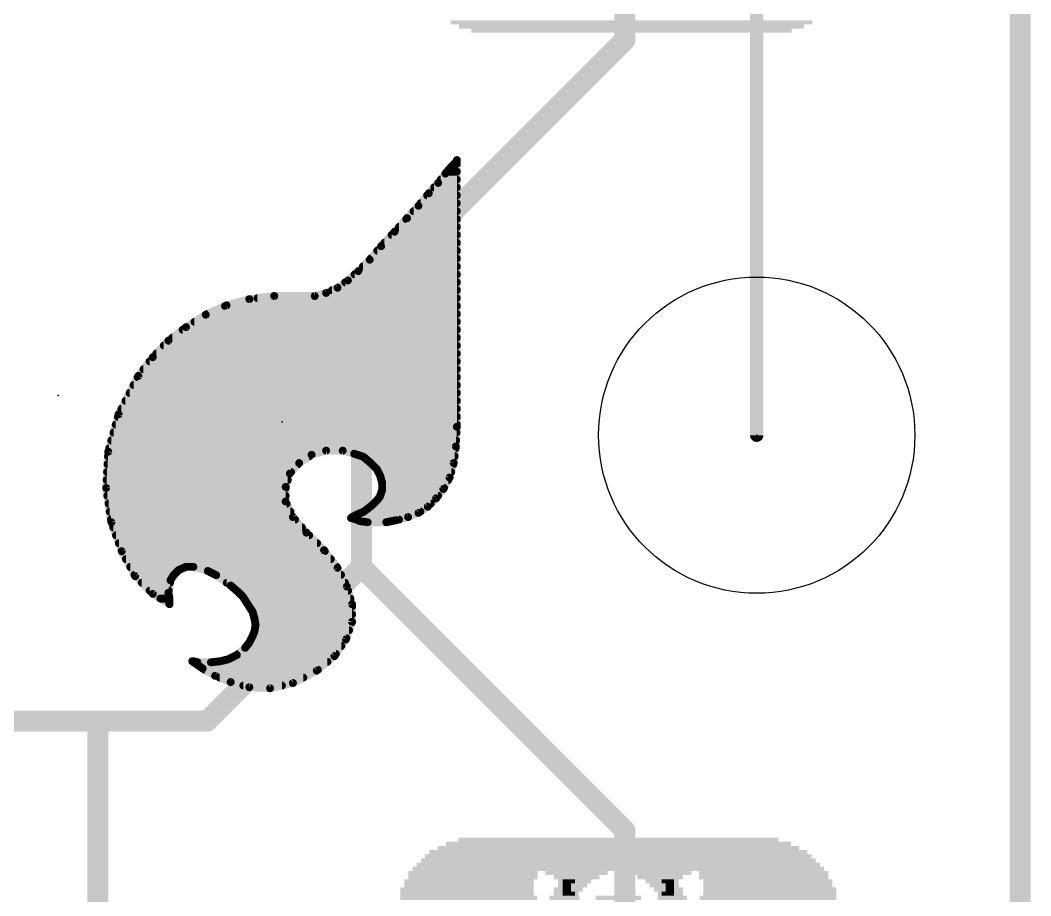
# Model space of a CAD drawing. Extents: x -23 to 93, y -71 to 33.
# Drawn here: x 28.46 to 38.2, y 8.26 to 16.7 of the extents above; entities that cross this region are included whole.
import ezdxf

# ---------------------------------------------------------------- set-up
doc = ezdxf.new("R2010")
doc.units = 0
for name, color, linetype in [('1', 12, 'CONTINUOUS'), ('16', 132, 'CONTINUOUS'), ('20', 53, 'CONTINUOUS'), ('21', 41, 'CONTINUOUS'), ('22', 40, 'CONTINUOUS'), ('23', 53, 'CONTINUOUS'), ('24', 53, 'CONTINUOUS'), ('47', 253, 'CONTINUOUS')]:
    doc.layers.add(name, color=color, linetype=linetype)

# ---------------------------------------------------------------- blocks, each defined once
blk = doc.blocks.new('RECT')
blk.add_solid([(-0.5, -0.5), (0.5, -0.5), (-0.5, 0.5), (0.5, 0.5)])

msp = doc.modelspace()

# ---------------------------------------------------------------- linework, layer by layer
at = {"layer": '1', "const_width": 0.2032}
for points in [[(38.1, 0), (38.1, 25.4)], [(34.29, 21.844), (34.29, 16.51)], [(34.29, 16.51), (31.75, 13.97)], [(31.75, 13.97), (31.75, 11.43)], [(30.265, 9.945), (31.75, 11.43)], [(31.75, 11.43), (34.29, 8.89)], [(27.94, 9.945), (29.21, 9.945)], [(29.21, 9.945), (30.265, 9.945)], [(29.21, 3.69), (29.21, 9.945)], [(34.29, 8.89), (34.29, 3.556)]]:
    msp.add_lwpolyline(points, dxfattribs=at)
at = {"layer": '1', "const_width": 0.1016}
for points in [[(34.2392, 16.51, 1), (34.3408, 16.51)], [(34.3259, 16.4741, 1), (34.2541, 16.5459)], [(31.8008, 13.97, 1), (31.6992, 13.97)], [(31.7141, 14.0059, 1), (31.7859, 13.9341)], [(31.7859, 11.4659, 1), (31.7141, 11.3941)], [(31.7859, 11.3941, 1), (31.7141, 11.4659)], [(31.6992, 11.43, 1), (31.8008, 11.43)], [(29.21, 9.9958, 1), (29.21, 9.8942)], [(29.2608, 9.945, 1), (29.1592, 9.945)], [(29.21, 9.8942, 1), (29.21, 9.9958)], [(30.265, 9.8942, 1), (30.265, 9.9958)], [(30.2291, 9.9809, 1), (30.3009, 9.9091)], [(34.3408, 8.89, 1), (34.2392, 8.89)], [(34.2541, 8.8541, 1), (34.3259, 8.9259)]]:
    msp.add_lwpolyline(points, format="xyb", dxfattribs=at)
at = {"layer": '16', "const_width": 0.2032}
msp.add_lwpolyline([(38.1, 0), (38.1, 25.4)], dxfattribs=at)
at = {"layer": '20', "const_width": 0.2032}
msp.add_lwpolyline([(38.1, 25.4), (38.1, 0)], dxfattribs=at)
at = {"layer": '20'}
msp.add_circle((35.56, 12.7), 1.524, dxfattribs=at)
at = {"layer": '21', "const_width": 0.0762}
for points in [[(32.67, 15.351), (32.66, 15.331)], [(32.67, 12.781), (32.67, 15.351)], [(32.62, 15.291), (32.56, 15.221)], [(32.66, 15.331), (32.62, 15.291)], [(32.6452, 15.3162), (32.67, 15.3162)], [(32.56, 15.221), (32.49, 15.131)], [(32.5155, 15.1638), (32.67, 15.1638)], [(32.5763, 15.24), (32.67, 15.24)], [(32.49, 15.131), (32.4, 15.031)], [(32.4509, 15.0876), (32.67, 15.0876)], [(32.4, 15.031), (32.3, 14.911)], [(32.3837, 15.0114), (32.67, 15.0114)], [(32.3, 14.911), (32.19, 14.791)], [(32.3202, 14.9352), (32.67, 14.9352)], [(32.19, 14.791), (32.07, 14.661)], [(32.1824, 14.7828), (32.67, 14.7828)], [(32.2523, 14.859), (32.67, 14.859)], [(32.1121, 14.7066), (32.67, 14.7066)], [(32.07, 14.661), (31.94, 14.521)], [(32.0416, 14.6304), (32.67, 14.6304)], [(31.94, 14.521), (31.83, 14.391)], [(31.9036, 14.478), (32.67, 14.478)], [(31.9708, 14.5542), (32.67, 14.5542)], [(31.83, 14.391), (31.72, 14.281)], [(31.8391, 14.4018), (32.67, 14.4018)], [(31.72, 14.281), (31.62, 14.191)], [(31.7646, 14.3256), (32.67, 14.3256)], [(31.62, 14.191), (31.52, 14.121)], [(31.6849, 14.2494), (32.67, 14.2494)], [(31.52, 14.121), (31.41, 14.071)], [(31.4672, 14.097), (32.67, 14.097)], [(31.5946, 14.1732), (32.67, 14.1732)], [(30.67, 14.011), (30.45, 13.951)], [(30.91, 14.041), (30.67, 14.011)], [(30.7484, 14.0208), (32.67, 14.0208)], [(31.3, 14.041), (30.91, 14.041)], [(31.41, 14.071), (31.3, 14.041)], [(30.45, 13.951), (30.25, 13.861)], [(30.4358, 13.9446), (32.67, 13.9446)], [(30.25, 13.861), (30.06, 13.741)], [(30.2664, 13.8684), (32.67, 13.8684)], [(30.06, 13.741), (29.89, 13.611)], [(30.0273, 13.716), (32.67, 13.716)], [(30.1411, 13.7922), (32.67, 13.7922)], [(29.89, 13.611), (29.74, 13.451)], [(29.9277, 13.6398), (32.67, 13.6398)], [(29.8456, 13.5636), (32.67, 13.5636)], [(29.74, 13.451), (29.6, 13.271)], [(29.709, 13.4112), (32.67, 13.4112)], [(29.7741, 13.4874), (32.67, 13.4874)], [(29.6498, 13.335), (32.67, 13.335)], [(29.6, 13.271), (29.41, 12.901)], [(29.5937, 13.2588), (32.67, 13.2588)], [(29.5546, 13.1826), (32.67, 13.1826)], [(29.4763, 13.0302), (32.67, 13.0302)], [(29.5155, 13.1064), (32.67, 13.1064)], [(29.4372, 12.954), (32.67, 12.954)], [(29.41, 12.901), (29.31, 12.541)], [(29.4036, 12.8778), (32.67, 12.8778)], [(29.3612, 12.7254), (32.6671, 12.7254)], [(29.3824, 12.8016), (32.67, 12.8016)], [(32.66, 12.591), (32.67, 12.781)], [(29.3401, 12.6492), (32.6631, 12.6492)], [(29.31, 12.541), (29.29, 12.191)], [(29.3189, 12.573), (32.6578, 12.573)], [(31.27, 12.511), (31.41, 12.551)], [(31.41, 12.551), (31.57, 12.551)], [(31.57, 12.551), (31.68, 12.521)], [(32.64, 12.431), (32.66, 12.591)], [(29.3075, 12.4968), (31.2487, 12.4968)], [(31.06, 12.331), (31.15, 12.431)], [(31.15, 12.431), (31.27, 12.511)], [(31.68, 12.521), (31.77, 12.491)], [(31.7526, 12.4968), (32.6482, 12.4968)], [(31.77, 12.491), (31.84, 12.431)], [(31.84, 12.431), (31.9, 12.371)], [(32.6, 12.291), (32.64, 12.431)], [(29.2988, 12.3444), (31.0721, 12.3444)], [(29.3031, 12.4206), (31.1406, 12.4206)], [(31.8504, 12.4206), (32.637, 12.4206)], [(31.9, 12.371), (31.93, 12.311)], [(31.9133, 12.3444), (32.6153, 12.3444)], [(29.2944, 12.2682), (31.0407, 12.2682)], [(31.02, 12.201), (31.06, 12.331)], [(31.93, 12.311), (31.95, 12.241)], [(31.9422, 12.2682), (32.5876, 12.2682)], [(31.95, 12.241), (31.95, 12.171)], [(32.54, 12.181), (32.6, 12.291)], [(29.29, 12.191), (29.34, 11.861)], [(29.2901, 12.192), (31.02, 12.192)], [(31.02, 12.061), (31.02, 12.201)], [(31.95, 12.171), (31.93, 12.111)], [(31.95, 12.192), (32.546, 12.192)], [(32.47, 12.091), (32.54, 12.181)], [(29.3014, 12.1158), (31.02, 12.1158)], [(29.3129, 12.0396), (31.03, 12.0396)], [(31.09, 11.911), (31.02, 12.061)], [(31.9, 12.071), (31.86, 12.031)], [(31.8686, 12.0396), (32.4186, 12.0396)], [(31.93, 12.111), (31.9, 12.071)], [(31.9316, 12.1158), (32.4893, 12.1158)], [(32.39, 12.011), (32.47, 12.091)], [(29.3245, 11.9634), (31.0655, 11.9634)], [(31.77, 11.961), (31.72, 11.941)], [(31.81, 11.991), (31.77, 11.961)], [(31.7732, 11.9634), (32.3186, 11.9634)], [(31.86, 12.031), (31.81, 11.991)], [(32.2, 11.911), (32.3, 11.951)], [(32.3, 11.951), (32.39, 12.011)], [(29.336, 11.8872), (31.1106, 11.8872)], [(29.34, 11.861), (29.44, 11.581)], [(31.22, 11.761), (31.09, 11.911)], [(31.66, 11.911), (31.65, 11.901)], [(31.65, 11.901), (31.66, 11.901)], [(31.72, 11.941), (31.66, 11.911)], [(31.66, 11.901), (31.69, 11.891)], [(31.69, 11.891), (31.74, 11.871)], [(31.6995, 11.8872), (32.1127, 11.8872)], [(31.74, 11.871), (31.81, 11.861)], [(31.81, 11.861), (31.99, 11.861)], [(31.99, 11.861), (32.09, 11.881)], [(32.09, 11.881), (32.2, 11.911)], [(29.3579, 11.811), (31.1767, 11.811)], [(31.39, 11.591), (31.22, 11.761)], [(29.3851, 11.7348), (31.2462, 11.7348)], [(29.4123, 11.6586), (31.3224, 11.6586)], [(29.4395, 11.5824), (31.3966, 11.5824)], [(29.44, 11.581), (29.57, 11.341)], [(31.52, 11.421), (31.39, 11.591)], [(29.4805, 11.5062), (31.4549, 11.5062)], [(29.5218, 11.43), (30.0577, 11.43)], [(29.94, 11.351), (29.99, 11.401)], [(29.99, 11.401), (30.06, 11.431)], [(30.06, 11.431), (30.13, 11.431)], [(30.13, 11.431), (30.27, 11.391)], [(30.1335, 11.43), (31.5131, 11.43)], [(30.27, 11.391), (30.35, 11.351)], [(31.61, 11.241), (31.52, 11.421)], [(29.5631, 11.3538), (29.9428, 11.3538)], [(29.57, 11.341), (29.74, 11.171)], [(29.6334, 11.2776), (29.9061, 11.2776)], [(29.89, 11.181), (29.91, 11.301)], [(29.91, 11.301), (29.94, 11.351)], [(30.3444, 11.3538), (31.5536, 11.3538)], [(30.35, 11.351), (30.49, 11.251)], [(30.4528, 11.2776), (31.5917, 11.2776)], [(29.7096, 11.2014), (29.8934, 11.2014)], [(29.74, 11.171), (29.9, 11.071)], [(29.9, 11.131), (29.89, 11.181)], [(30.49, 11.251), (30.56, 11.191)], [(30.5479, 11.2014), (31.6217, 11.2014)], [(30.56, 11.191), (30.61, 11.141)], [(31.66, 11.071), (31.61, 11.241)], [(29.8133, 11.1252), (29.9, 11.1252)], [(29.9, 11.071), (29.9, 11.131)], [(30.61, 11.141), (30.66, 11.061)], [(30.6199, 11.1252), (31.6441, 11.1252)], [(31.66, 10.901), (31.66, 11.071)], [(30.66, 11.061), (30.7, 11.001)], [(30.668, 11.049), (31.66, 11.049)], [(30.7, 11.001), (30.72, 10.931)], [(30.7081, 10.9728), (31.66, 10.9728)], [(30.72, 10.931), (30.73, 10.871)], [(30.73, 10.871), (30.72, 10.811)], [(30.7257, 10.8966), (31.6584, 10.8966)], [(31.6, 10.731), (31.66, 10.901)], [(30.72, 10.811), (30.7, 10.761)], [(30.7216, 10.8204), (31.6316, 10.8204)], [(30.67, 10.701), (30.63, 10.651)], [(30.7, 10.761), (30.67, 10.701)], [(30.6916, 10.7442), (31.6047, 10.7442)], [(31.49, 10.571), (31.6, 10.731)], [(30.55, 10.581), (30.47, 10.541)], [(30.63, 10.651), (30.55, 10.581)], [(30.5623, 10.5918), (31.5043, 10.5918)], [(30.6436, 10.668), (31.5567, 10.668)], [(30.13, 10.521), (30.12, 10.521)], [(30.12, 10.521), (30.15, 10.501)], [(30.1281, 10.5156), (30.1516, 10.5156)], [(30.17, 10.511), (30.13, 10.521)], [(30.15, 10.501), (30.22, 10.451)], [(30.3, 10.511), (30.17, 10.511)], [(30.39, 10.521), (30.3, 10.511)], [(30.3414, 10.5156), (31.4227, 10.5156)], [(30.47, 10.541), (30.39, 10.521)], [(31.32, 10.431), (31.49, 10.571)], [(30.22, 10.451), (30.34, 10.381)], [(30.2399, 10.4394), (31.3302, 10.4394)], [(31.09, 10.311), (31.32, 10.431)], [(30.34, 10.381), (30.49, 10.321)], [(30.3845, 10.3632), (31.1901, 10.3632)], [(30.49, 10.321), (30.67, 10.271)], [(30.6124, 10.287), (30.9844, 10.287)], [(30.87, 10.261), (31.09, 10.311)], [(30.67, 10.271), (30.87, 10.261)]]:
    msp.add_lwpolyline(points, dxfattribs=at)
at = {"layer": '21', "const_width": 0.0381}
for points in [[(32.6891, 15.351, 1), (32.651, 15.351)], [(32.687, 15.3425, 1), (32.653, 15.3595)], [(32.6065, 15.3045, 1), (32.6335, 15.2775)], [(32.6345, 15.2786, 1), (32.6055, 15.3034)], [(32.6452, 15.3353, 1), (32.6452, 15.2972)], [(32.643, 15.3395, 1), (32.677, 15.3225)], [(32.6735, 15.3175, 1), (32.6465, 15.3445)], [(32.67, 15.2972, 1), (32.67, 15.3353)], [(32.5155, 15.1829, 1), (32.5155, 15.1448)], [(32.5455, 15.2334, 1), (32.5745, 15.2086)], [(32.575, 15.2093, 1), (32.545, 15.2327)], [(32.5763, 15.2591, 1), (32.5763, 15.221)], [(32.67, 15.221, 1), (32.67, 15.2591)], [(32.67, 15.1448, 1), (32.67, 15.1829)], [(32.4509, 15.1067, 1), (32.4509, 15.0686)], [(32.475, 15.1427, 1), (32.505, 15.1193)], [(32.5042, 15.1183, 1), (32.4758, 15.1437)], [(32.67, 15.0686, 1), (32.67, 15.1067)], [(32.3837, 15.0305, 1), (32.3837, 14.9924)], [(32.3858, 15.0437, 1), (32.4142, 15.0183)], [(32.4146, 15.0188, 1), (32.3854, 15.0432)], [(32.67, 14.9924, 1), (32.67, 15.0305)], [(32.2854, 14.9232, 1), (32.3146, 14.8988)], [(32.314, 14.8981, 1), (32.286, 14.9239)], [(32.3202, 14.9543, 1), (32.3202, 14.9162)], [(32.67, 14.9162, 1), (32.67, 14.9543)], [(32.1824, 14.8018, 1), (32.1824, 14.7637)], [(32.176, 14.8039, 1), (32.204, 14.7781)], [(32.204, 14.7781, 1), (32.176, 14.8039)], [(32.2523, 14.878, 1), (32.2523, 14.8399)], [(32.67, 14.8399, 1), (32.67, 14.878)], [(32.67, 14.7637, 1), (32.67, 14.8018)], [(32.1121, 14.7256, 1), (32.1121, 14.6875)], [(32.67, 14.6875, 1), (32.67, 14.7256)], [(32.0416, 14.6494, 1), (32.0416, 14.6113)], [(32.056, 14.6739, 1), (32.084, 14.6481)], [(32.084, 14.648, 1), (32.056, 14.674)], [(32.67, 14.6113, 1), (32.67, 14.6494)], [(31.9036, 14.4971, 1), (31.9036, 14.459)], [(31.926, 14.534, 1), (31.954, 14.508)], [(31.9545, 14.5087, 1), (31.9255, 14.5333)], [(31.9708, 14.5733, 1), (31.9708, 14.5352)], [(32.67, 14.5352, 1), (32.67, 14.5733)], [(32.67, 14.459, 1), (32.67, 14.4971)], [(31.8155, 14.4033, 1), (31.8445, 14.3787)], [(31.8435, 14.3775, 1), (31.8165, 14.4045)], [(31.8391, 14.4209, 1), (31.8391, 14.3828)], [(32.67, 14.3828, 1), (32.67, 14.4209)], [(31.7327, 14.2668, 1), (31.7073, 14.2952)], [(31.7646, 14.3447, 1), (31.7646, 14.3066)], [(32.67, 14.3066, 1), (32.67, 14.3447)], [(31.6073, 14.2052, 1), (31.6327, 14.1768)], [(31.6309, 14.1754, 1), (31.6091, 14.2066)], [(31.6849, 14.2685, 1), (31.6849, 14.2304)], [(31.7065, 14.2945, 1), (31.7335, 14.2675)], [(32.67, 14.2304, 1), (32.67, 14.2685)], [(31.4672, 14.1161, 1), (31.4672, 14.078)], [(31.5091, 14.1366, 1), (31.5309, 14.1054)], [(31.5279, 14.1037, 1), (31.5121, 14.1383)], [(31.5946, 14.1923, 1), (31.5946, 14.1542)], [(32.67, 14.1542, 1), (32.67, 14.1923)], [(32.67, 14.078, 1), (32.67, 14.1161)], [(30.6676, 14.0299, 1), (30.6724, 13.9921)], [(30.675, 13.9926, 1), (30.665, 14.0294)], [(30.7484, 14.0399, 1), (30.7484, 14.0018)], [(30.91, 14.0601, 1), (30.91, 14.022)], [(30.9124, 14.0221, 1), (30.9076, 14.0599)], [(31.295, 14.0594, 1), (31.305, 14.0226)], [(31.3, 14.022, 1), (31.3, 14.0601)], [(31.4021, 14.0883, 1), (31.4179, 14.0537)], [(31.415, 14.0526, 1), (31.405, 14.0894)], [(32.67, 14.0018, 1), (32.67, 14.0399)], [(30.4358, 13.9637, 1), (30.4358, 13.9256)], [(30.445, 13.9694, 1), (30.455, 13.9326)], [(30.4578, 13.9336, 1), (30.4422, 13.9684)], [(32.67, 13.9256, 1), (32.67, 13.9637)], [(30.2422, 13.8784, 1), (30.2578, 13.8436)], [(30.2602, 13.8449, 1), (30.2398, 13.8771)], [(30.2664, 13.8875, 1), (30.2664, 13.8494)], [(32.67, 13.8494, 1), (32.67, 13.8875)], [(30.0273, 13.7351, 1), (30.0273, 13.697)], [(30.0498, 13.7571, 1), (30.0702, 13.7249)], [(30.0716, 13.7259, 1), (30.0484, 13.7561)], [(30.1411, 13.8113, 1), (30.1411, 13.7732)], [(32.67, 13.7732, 1), (32.67, 13.8113)], [(32.67, 13.697, 1), (32.67, 13.7351)], [(29.8784, 13.6261, 1), (29.9016, 13.5959)], [(29.9039, 13.598, 1), (29.8761, 13.624)], [(29.9277, 13.6589, 1), (29.9277, 13.6208)], [(32.67, 13.6208, 1), (32.67, 13.6589)], [(29.8456, 13.5827, 1), (29.8456, 13.5446)], [(32.67, 13.5446, 1), (32.67, 13.5827)], [(29.709, 13.4303, 1), (29.709, 13.3922)], [(29.7261, 13.464, 1), (29.7539, 13.438)], [(29.755, 13.4393, 1), (29.725, 13.4627)], [(29.7741, 13.5065, 1), (29.7741, 13.4684)], [(32.67, 13.4684, 1), (32.67, 13.5065)], [(32.67, 13.3922, 1), (32.67, 13.4303)], [(29.6498, 13.3541, 1), (29.6498, 13.316)], [(32.67, 13.316, 1), (32.67, 13.3541)], [(29.5937, 13.2779, 1), (29.5937, 13.2398)], [(29.585, 13.2827, 1), (29.615, 13.2593)], [(29.6169, 13.2623, 1), (29.5831, 13.2797)], [(32.67, 13.2398, 1), (32.67, 13.2779)], [(29.5546, 13.2017, 1), (29.5546, 13.1636)], [(32.67, 13.1636, 1), (32.67, 13.2017)], [(29.4763, 13.0493, 1), (29.4763, 13.0112)], [(29.5155, 13.1255, 1), (29.5155, 13.0874)], [(32.67, 13.0874, 1), (32.67, 13.1255)], [(32.67, 13.0112, 1), (32.67, 13.0493)], [(29.4372, 12.9731, 1), (29.4372, 12.935)], [(32.67, 12.935, 1), (32.67, 12.9731)], [(29.4036, 12.8969, 1), (29.4036, 12.8588)], [(29.3931, 12.9097, 1), (29.4269, 12.8923)], [(29.4284, 12.8959, 1), (29.3916, 12.9061)], [(32.67, 12.8588, 1), (32.67, 12.8969)], [(29.3612, 12.7445, 1), (29.3612, 12.7064)], [(29.3824, 12.8207, 1), (29.3824, 12.7826)], [(32.689, 12.78, 1), (32.651, 12.782)], [(32.651, 12.781, 1), (32.6891, 12.781)], [(32.6671, 12.7064, 1), (32.6671, 12.7445)], [(32.67, 12.7826, 1), (32.67, 12.8207)], [(29.3401, 12.6683, 1), (29.3401, 12.6302)], [(32.6631, 12.6302, 1), (32.6631, 12.6683)], [(29.2916, 12.5461, 1), (29.3284, 12.5359)], [(29.329, 12.5399, 1), (29.291, 12.5421)], [(29.3189, 12.5921, 1), (29.3189, 12.554)], [(31.41, 12.5701, 1), (31.41, 12.532)], [(31.4152, 12.5327, 1), (31.4048, 12.5693)], [(31.575, 12.5694, 1), (31.565, 12.5326)], [(31.57, 12.532, 1), (31.57, 12.5701)], [(32.641, 12.592, 1), (32.679, 12.59)], [(32.6789, 12.5886, 1), (32.6411, 12.5934)], [(32.6578, 12.554, 1), (32.6578, 12.5921)], [(29.3075, 12.5159, 1), (29.3075, 12.4778)], [(31.1642, 12.4183, 1), (31.1358, 12.4437)], [(31.2487, 12.4778, 1), (31.2487, 12.5159)], [(31.2648, 12.5293, 1), (31.2752, 12.4927)], [(31.2806, 12.4951, 1), (31.2594, 12.5269)], [(31.686, 12.5391, 1), (31.674, 12.5029)], [(31.675, 12.5026, 1), (31.685, 12.5394)], [(31.7526, 12.5159, 1), (31.7526, 12.4778)], [(31.7824, 12.5055, 1), (31.7576, 12.4765)], [(31.764, 12.4729, 1), (31.776, 12.5091)], [(31.8535, 12.4445, 1), (31.8265, 12.4175)], [(32.6583, 12.4258, 1), (32.6217, 12.4362)], [(32.6482, 12.4778, 1), (32.6482, 12.5159)], [(29.2988, 12.3635, 1), (29.2988, 12.3254)], [(29.3031, 12.4397, 1), (29.3031, 12.4016)], [(31.0721, 12.3254, 1), (31.0721, 12.3635)], [(31.1394, 12.4469, 1), (31.1606, 12.4151)], [(31.1406, 12.4016, 1), (31.1406, 12.4397)], [(31.8276, 12.4165, 1), (31.8524, 12.4455)], [(31.8504, 12.4397, 1), (31.8504, 12.4016)], [(31.917, 12.3795, 1), (31.883, 12.3625)], [(31.8865, 12.3575, 1), (31.9135, 12.3845)], [(31.9133, 12.3635, 1), (31.9133, 12.3254)], [(32.6153, 12.3254, 1), (32.6153, 12.3635)], [(32.6211, 12.4334, 1), (32.6589, 12.4286)], [(32.637, 12.4016, 1), (32.637, 12.4397)], [(29.2944, 12.2873, 1), (29.2944, 12.2492)], [(31.0407, 12.2492, 1), (31.0407, 12.2873)], [(31.0458, 12.3437, 1), (31.0742, 12.3183)], [(31.0782, 12.3254, 1), (31.0418, 12.3366)], [(31.9483, 12.3162, 1), (31.9117, 12.3058)], [(31.913, 12.3025, 1), (31.947, 12.3195)], [(31.9422, 12.2873, 1), (31.9422, 12.2492)], [(31.9691, 12.241, 1), (31.931, 12.241)], [(32.5817, 12.2962, 1), (32.6183, 12.2858)], [(32.6167, 12.2819, 1), (32.5833, 12.3001)], [(32.5876, 12.2492, 1), (32.5876, 12.2873)], [(29.3088, 12.1939, 1), (29.2712, 12.1881)], [(29.271, 12.1921, 1), (29.309, 12.1899)], [(29.2901, 12.2111, 1), (29.2901, 12.173)], [(31.0018, 12.2066, 1), (31.0382, 12.1954)], [(31.0391, 12.201, 1), (31.001, 12.201)], [(31.02, 12.173, 1), (31.02, 12.2111)], [(31.95, 12.2111, 1), (31.95, 12.173)], [(31.931, 12.171, 1), (31.9691, 12.171)], [(31.9317, 12.2358, 1), (31.9683, 12.2462)], [(31.9681, 12.165, 1), (31.9319, 12.177)], [(32.5233, 12.1901, 1), (32.5567, 12.1719)], [(32.555, 12.1693, 1), (32.525, 12.1927)], [(32.546, 12.173, 1), (32.546, 12.2111)], [(29.3014, 12.1349, 1), (29.3014, 12.0968)], [(29.3129, 12.0587, 1), (29.3129, 12.0206)], [(31.0373, 12.0691, 1), (31.0027, 12.0529)], [(31.001, 12.061, 1), (31.0391, 12.061)], [(31.02, 12.0968, 1), (31.02, 12.1349)], [(31.03, 12.0206, 1), (31.03, 12.0587)], [(31.8686, 12.0587, 1), (31.8686, 12.0206)], [(31.8848, 12.0824, 1), (31.9152, 12.0596)], [(31.9135, 12.0575, 1), (31.8865, 12.0845)], [(31.9119, 12.117, 1), (31.9481, 12.105)], [(31.9316, 12.1349, 1), (31.9316, 12.0968)], [(31.9452, 12.0996, 1), (31.9148, 12.1224)], [(32.4186, 12.0206, 1), (32.4186, 12.0587)], [(32.455, 12.1027, 1), (32.485, 12.0793)], [(32.4835, 12.0775, 1), (32.4565, 12.1045)], [(32.4893, 12.0968, 1), (32.4893, 12.1349)], [(29.3245, 11.9825, 1), (29.3245, 11.9444)], [(31.0655, 11.9444, 1), (31.0655, 11.9825)], [(31.7586, 11.9762, 1), (31.7814, 11.9458)], [(31.7732, 11.9825, 1), (31.7732, 11.9444)], [(31.7771, 11.9433, 1), (31.7629, 11.9787)], [(31.7981, 12.0059, 1), (31.8219, 11.9761)], [(31.8214, 11.9758, 1), (31.7986, 12.0062)], [(31.8465, 12.0445, 1), (31.8735, 12.0175)], [(31.8719, 12.0161, 1), (31.8481, 12.0459)], [(32.2894, 11.9669, 1), (32.3106, 11.9351)], [(32.3071, 11.9333, 1), (32.2929, 11.9687)], [(32.3186, 11.9444, 1), (32.3186, 11.9825)], [(32.3765, 12.0245, 1), (32.4035, 11.9975)], [(32.4006, 11.9951, 1), (32.3794, 12.0269)], [(29.336, 11.9063, 1), (29.336, 11.8681)], [(29.3579, 11.8674, 1), (29.3221, 11.8546)], [(29.3212, 11.8581, 1), (29.3588, 11.8639)], [(31.1044, 11.9235, 1), (31.0756, 11.8985)], [(31.0727, 11.9029, 1), (31.1073, 11.9191)], [(31.1106, 11.8681, 1), (31.1106, 11.9063)], [(31.65, 11.92, 1), (31.65, 11.8819)], [(31.6365, 11.9145, 1), (31.6635, 11.8875)], [(31.6515, 11.928, 1), (31.6685, 11.894)], [(31.666, 11.9191, 1), (31.654, 11.8829)], [(31.6735, 11.8975, 1), (31.6465, 11.9245)], [(31.66, 11.8819, 1), (31.66, 11.92)], [(31.6971, 11.9087, 1), (31.6829, 11.8733)], [(31.6995, 11.9063, 1), (31.6995, 11.8681)], [(31.684, 11.8729, 1), (31.696, 11.9091)], [(31.7129, 11.9587, 1), (31.7271, 11.9233)], [(31.7285, 11.924, 1), (31.7115, 11.958)], [(31.7427, 11.8899, 1), (31.7373, 11.8521)], [(31.7329, 11.8533, 1), (31.7471, 11.8887)], [(31.81, 11.8801, 1), (31.81, 11.842)], [(31.8073, 11.8421, 1), (31.8127, 11.8799)], [(31.9863, 11.8797, 1), (31.9937, 11.8423)], [(31.99, 11.842, 1), (31.99, 11.8801)], [(32.085, 11.8994, 1), (32.095, 11.8626)], [(32.0937, 11.8623, 1), (32.0863, 11.8997)], [(32.1127, 11.8681, 1), (32.1127, 11.9063)], [(32.1929, 11.9287, 1), (32.2071, 11.8933)], [(32.205, 11.8926, 1), (32.195, 11.9294)], [(29.3579, 11.83, 1), (29.3579, 11.7919)], [(31.1767, 11.7919, 1), (31.1767, 11.83)], [(31.2335, 11.7745, 1), (31.2065, 11.7475)], [(31.2056, 11.7485, 1), (31.2344, 11.7735)], [(29.3851, 11.7538, 1), (29.3851, 11.7157)], [(29.4123, 11.6776, 1), (29.4123, 11.6395)], [(31.2462, 11.7157, 1), (31.2462, 11.7538)], [(31.3224, 11.6395, 1), (31.3224, 11.6776)], [(29.4395, 11.6014, 1), (29.4395, 11.5633)], [(29.4568, 11.5901, 1), (29.4232, 11.5719)], [(29.4221, 11.5746, 1), (29.4579, 11.5874)], [(31.4051, 11.6026, 1), (31.3749, 11.5794)], [(31.3765, 11.5775, 1), (31.4035, 11.6045)], [(31.3966, 11.5633, 1), (31.3966, 11.6014)], [(29.4805, 11.5252, 1), (29.4805, 11.4871)], [(31.4549, 11.4871, 1), (31.4549, 11.5252)], [(29.5218, 11.449, 1), (29.5218, 11.4109)], [(29.9825, 11.4185, 1), (29.9975, 11.3835)], [(30.0035, 11.3875, 1), (29.9765, 11.4145)], [(30.06, 11.4501, 1), (30.06, 11.412)], [(30.0675, 11.4135, 1), (30.0525, 11.4485)], [(30.0577, 11.4109, 1), (30.0577, 11.449)], [(30.1352, 11.4493, 1), (30.1248, 11.4127)], [(30.1335, 11.449, 1), (30.1335, 11.4109)], [(30.13, 11.412, 1), (30.13, 11.4501)], [(30.2785, 11.408, 1), (30.2615, 11.374)], [(30.2648, 11.3727, 1), (30.2752, 11.4093)], [(31.537, 11.4295, 1), (31.503, 11.4125)], [(31.5049, 11.4094, 1), (31.5351, 11.4326)], [(31.5131, 11.4109, 1), (31.5131, 11.449)], [(29.5631, 11.3728, 1), (29.5631, 11.3347)], [(29.5835, 11.3545, 1), (29.5565, 11.3275)], [(29.5532, 11.3319, 1), (29.5868, 11.3501)], [(29.6334, 11.2967, 1), (29.6334, 11.2586)], [(29.8937, 11.3108, 1), (29.9263, 11.2912)], [(29.9288, 11.2979, 1), (29.8912, 11.3041)], [(29.9061, 11.2586, 1), (29.9061, 11.2967)], [(29.9265, 11.3645, 1), (29.9535, 11.3375)], [(29.9563, 11.3412, 1), (29.9237, 11.3608)], [(29.9428, 11.3347, 1), (29.9428, 11.3728)], [(30.3444, 11.3728, 1), (30.3444, 11.3347)], [(30.3611, 11.3665, 1), (30.3389, 11.3355)], [(30.3415, 11.334, 1), (30.3585, 11.368)], [(30.4528, 11.2967, 1), (30.4528, 11.2586)], [(31.5536, 11.3347, 1), (31.5536, 11.3728)], [(31.5917, 11.2586, 1), (31.5917, 11.2967)], [(29.7096, 11.2205, 1), (29.7096, 11.1824)], [(29.7501, 11.1872, 1), (29.7299, 11.1548)], [(29.7265, 11.1575, 1), (29.7535, 11.1845)], [(29.9087, 11.1847, 1), (29.8713, 11.1773)], [(29.8712, 11.1841, 1), (29.9088, 11.1779)], [(29.8934, 11.1824, 1), (29.8934, 11.2205)], [(30.5024, 11.2655, 1), (30.4776, 11.2365)], [(30.4789, 11.2355, 1), (30.5011, 11.2665)], [(30.5479, 11.2205, 1), (30.5479, 11.1824)], [(30.5735, 11.2045, 1), (30.5465, 11.1775)], [(30.5476, 11.1765, 1), (30.5724, 11.2055)], [(31.6283, 11.2464, 1), (31.5917, 11.2356)], [(31.593, 11.2325, 1), (31.627, 11.2495)], [(31.6217, 11.1824, 1), (31.6217, 11.2205)], [(29.8133, 11.1443, 1), (29.8133, 11.1062)], [(29.9191, 11.131, 1), (29.881, 11.131)], [(29.8813, 11.1273, 1), (29.9187, 11.1347)], [(29.8899, 11.0548, 1), (29.9101, 11.0872)], [(29.9, 11.1062, 1), (29.9, 11.1443)], [(30.6262, 11.1511, 1), (30.5938, 11.1309)], [(30.5965, 11.1275, 1), (30.6235, 11.1545)], [(30.6199, 11.1443, 1), (30.6199, 11.1062)], [(31.6791, 11.071, 1), (31.641, 11.071)], [(31.6441, 11.1062, 1), (31.6441, 11.1443)], [(29.881, 11.071, 1), (29.9191, 11.071)], [(30.6759, 11.0716, 1), (30.6441, 11.0504)], [(30.6438, 11.0509, 1), (30.6762, 11.0711)], [(30.668, 11.0681, 1), (30.668, 11.03)], [(30.7183, 11.0062, 1), (30.6817, 10.9958)], [(30.6841, 10.9904, 1), (30.7159, 11.0116)], [(30.7081, 10.9919, 1), (30.7081, 10.9538)], [(31.6417, 11.0656, 1), (31.6783, 11.0764)], [(31.66, 11.03, 1), (31.66, 11.0681)], [(31.66, 10.9538, 1), (31.66, 10.9919)], [(30.7388, 10.9341, 1), (30.7012, 10.9279)], [(30.7017, 10.9258, 1), (30.7383, 10.9362)], [(30.7257, 10.9157, 1), (30.7257, 10.8776)], [(30.7488, 10.8679, 1), (30.7112, 10.8741)], [(31.641, 10.901, 1), (31.6791, 10.901)], [(31.678, 10.8947, 1), (31.642, 10.9073)], [(31.6584, 10.8776, 1), (31.6584, 10.9157)], [(30.7012, 10.8141, 1), (30.7388, 10.8079)], [(30.7377, 10.8039, 1), (30.7023, 10.8181)], [(30.7216, 10.8395, 1), (30.7216, 10.8014)], [(30.7112, 10.8679, 1), (30.7488, 10.8741)], [(31.6316, 10.8014, 1), (31.6316, 10.8395)], [(30.653, 10.7095, 1), (30.687, 10.6925)], [(30.6849, 10.6891, 1), (30.6551, 10.7129)], [(30.6916, 10.7633, 1), (30.6916, 10.7252)], [(30.6823, 10.7681, 1), (30.7177, 10.7539)], [(30.717, 10.7525, 1), (30.683, 10.7695)], [(31.582, 10.7373, 1), (31.618, 10.7247)], [(31.6157, 10.7202, 1), (31.5843, 10.7418)], [(31.6047, 10.7252, 1), (31.6047, 10.7633)], [(30.5585, 10.564, 1), (30.5415, 10.598)], [(30.5623, 10.6109, 1), (30.5623, 10.5728)], [(30.6151, 10.6629, 1), (30.6449, 10.6391)], [(30.6425, 10.6367, 1), (30.6175, 10.6653)], [(30.6436, 10.6871, 1), (30.6436, 10.649)], [(31.5043, 10.5728, 1), (31.5043, 10.6109)], [(31.5567, 10.649, 1), (31.5567, 10.6871)], [(30.1306, 10.5369, 1), (30.1094, 10.5051)], [(30.12, 10.5401, 1), (30.12, 10.502)], [(30.1281, 10.5347, 1), (30.1281, 10.4966)], [(30.1346, 10.5395, 1), (30.1254, 10.5025)], [(30.13, 10.502, 1), (30.13, 10.5401)], [(30.1611, 10.5165, 1), (30.1389, 10.4855)], [(30.1394, 10.4851, 1), (30.1606, 10.5169)], [(30.17, 10.5301, 1), (30.17, 10.492)], [(30.1516, 10.4966, 1), (30.1516, 10.5347)], [(30.1654, 10.4925, 1), (30.1746, 10.5295)], [(30.2979, 10.5299, 1), (30.3021, 10.4921)], [(30.3, 10.492, 1), (30.3, 10.5301)], [(30.3414, 10.5347, 1), (30.3414, 10.4966)], [(30.3854, 10.5395, 1), (30.3946, 10.5025)], [(30.3921, 10.5021, 1), (30.3879, 10.5399)], [(30.4615, 10.558, 1), (30.4785, 10.524)], [(30.4746, 10.5225, 1), (30.4654, 10.5595)], [(30.5375, 10.5953, 1), (30.5625, 10.5667)], [(31.4227, 10.4966, 1), (31.4227, 10.5347)], [(31.4743, 10.5818, 1), (31.5057, 10.5602)], [(31.5021, 10.5563, 1), (31.4779, 10.5857)], [(30.2296, 10.4675, 1), (30.2104, 10.4345)], [(30.2089, 10.4355, 1), (30.2311, 10.4665)], [(30.2399, 10.4585, 1), (30.2399, 10.4204)], [(31.3079, 10.4457, 1), (31.3321, 10.4163)], [(31.3288, 10.4141, 1), (31.3112, 10.4479)], [(31.3302, 10.4204, 1), (31.3302, 10.4585)], [(30.3471, 10.3987, 1), (30.3329, 10.3633)], [(30.3304, 10.3645, 1), (30.3496, 10.3975)], [(30.3845, 10.3823, 1), (30.3845, 10.3442)], [(30.4951, 10.3394, 1), (30.4849, 10.3026)], [(30.4829, 10.3033, 1), (30.4971, 10.3387)], [(30.6124, 10.3061, 1), (30.6124, 10.268)], [(30.9844, 10.268, 1), (30.9844, 10.3061)], [(31.0812, 10.3279, 1), (31.0988, 10.2941)], [(31.0942, 10.2924, 1), (31.0858, 10.3296)], [(31.1901, 10.3442, 1), (31.1901, 10.3823)], [(30.671, 10.29, 1), (30.669, 10.252)], [(30.6649, 10.2526, 1), (30.6751, 10.2894)], [(30.8658, 10.2796, 1), (30.8742, 10.2424)], [(30.869, 10.242, 1), (30.871, 10.28)]]:
    msp.add_lwpolyline(points, format="xyb", dxfattribs=at)
at = {"layer": '23'}
for p in [(30.988, 12.827), (35.56, 12.7)]:
    msp.add_point(p, dxfattribs=at)
at = {"layer": '24'}
msp.add_point((28.829, 13.081), dxfattribs=at)
at = {"layer": '47', "const_width": 0.13}
msp.add_lwpolyline([(35.56, 12.7), (35.56, 28.62)], dxfattribs=at)
at = {"layer": '47', "const_width": 0.065}
msp.add_lwpolyline([(35.5275, 12.7, 1), (35.5925, 12.7)], format="xyb", dxfattribs=at)

# ---------------------------------------------------------------- block references
at = {"layer": '21', "yscale": 0.04, "rotation": 180}
for p, xscale in [((34.356, 16.679), 3.48), ((34.356, 16.639), 3.32), ((34.356, 16.599), 3.08)]:
    msp.add_blockref('RECT', p, dxfattribs=dict(at, xscale=xscale))
at = {"layer": '21', "yscale": 0.04}
for p, xscale in [((34.224, 8.761), 3.32), ((34.224, 8.801), 3.08), ((34.224, 8.681), 3.64), ((34.224, 8.721), 3.48), ((34.224, 8.561), 3.88), ((34.224, 8.601), 3.8), ((34.224, 8.641), 3.72), ((32.644, 8.481), 0.88), ((32.724, 8.521), 0.96), ((33.824, 8.521), 0.84), ((33.824, 8.481), 0.6), ((35.304, 8.521), 1.8), ((34.664, 8.481), 0.28), ((35.624, 8.481), 1.24), ((32.584, 8.401), 0.84), ((32.584, 8.361), 0.84), ((32.624, 8.441), 0.84), ((33.824, 8.441), 0.44), ((33.804, 8.401), 0.32), ((33.784, 8.361), 0.28), ((34.684, 8.441), 0.16), ((34.704, 8.401), 0.12), ((34.724, 8.361), 0.08), ((35.624, 8.441), 1.24), ((35.664, 8.401), 1.24), ((35.664, 8.361), 1.24), ((32.544, 8.321), 0.84), ((32.544, 8.281), 0.84), ((33.324, 8.281), 0.16), ((33.744, 8.321), 0.28), ((33.724, 8.281), 0.24), ((34.704, 8.281), 0.12), ((34.724, 8.321), 0.08), ((35.684, 8.321), 1.28), ((35.684, 8.281), 1.28), ((32.544, 8.241), 0.84), ((33.324, 8.241), 0.24), ((33.704, 8.241), 0.28), ((34.304, 8.241), 0.28), ((34.684, 8.241), 0.16), ((35.684, 8.241), 1.28)]:
    msp.add_blockref('RECT', p, dxfattribs=dict(at, xscale=xscale))
at = {"layer": '22', "yscale": 0.04}
for p, xscale in [((34.351, 16.679), 3.48), ((34.351, 16.639), 3.32), ((34.351, 16.599), 3.08)]:
    msp.add_blockref('RECT', p, dxfattribs=dict(at, xscale=xscale))
at = {"layer": '22', "yscale": 0.04, "rotation": 180}
for p, xscale in [((34.229, 8.761), 3.32), ((34.229, 8.801), 3.08), ((34.229, 8.681), 3.64), ((34.229, 8.721), 3.48), ((34.229, 8.561), 3.88), ((34.229, 8.601), 3.8), ((34.229, 8.641), 3.72), ((32.829, 8.481), 1.24), ((33.149, 8.521), 1.8), ((33.789, 8.481), 0.28), ((34.629, 8.521), 0.84), ((34.629, 8.481), 0.6), ((35.729, 8.521), 0.96), ((35.809, 8.481), 0.88), ((32.789, 8.401), 1.24), ((32.789, 8.361), 1.24), ((32.829, 8.441), 1.24), ((33.769, 8.441), 0.16), ((33.749, 8.401), 0.12), ((33.729, 8.361), 0.08), ((34.629, 8.441), 0.44), ((34.649, 8.401), 0.32), ((34.669, 8.361), 0.28), ((35.829, 8.441), 0.84), ((35.869, 8.401), 0.84), ((35.869, 8.361), 0.84), ((32.769, 8.321), 1.28), ((32.769, 8.281), 1.28), ((33.729, 8.321), 0.08), ((33.749, 8.281), 0.12), ((34.709, 8.321), 0.28), ((34.729, 8.281), 0.24), ((35.129, 8.281), 0.16), ((35.909, 8.321), 0.84), ((35.909, 8.281), 0.84), ((32.769, 8.241), 1.28), ((33.769, 8.241), 0.16), ((34.149, 8.241), 0.28), ((34.749, 8.241), 0.28), ((35.129, 8.241), 0.24), ((35.909, 8.241), 0.84)]:
    msp.add_blockref('RECT', p, dxfattribs=dict(at, xscale=xscale))

doc.saveas('drawing.dxf')
